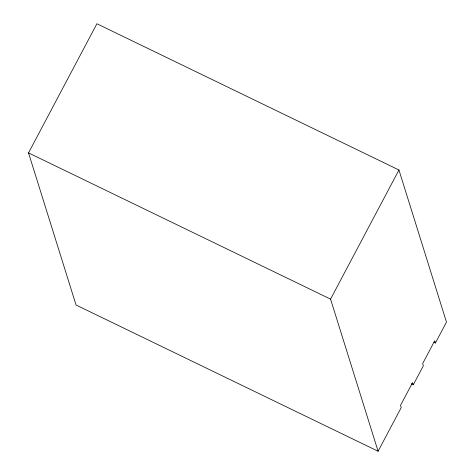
<?xml version="1.0" encoding="UTF-8"?>
<svg xmlns="http://www.w3.org/2000/svg" width="475" height="475" viewBox="0 0 475 475"><rect width="100%" height="100%" fill="white"/><g stroke="black" fill="none" stroke-linecap="round" stroke-linejoin="round"><path stroke-width="0.71" d="M411.291 383.806L413.292 384.774L412.603 382.571L400.532 405.365L401.221 407.568L378.094 451.25L76.053 305.015L28.524 152.897L96.906 23.75L398.947 169.985L446.476 322.103L435.415 342.992L434.079 342.35M378.094 451.25L330.564 299.131L398.947 169.985M413.292 384.774L423.344 365.786L422.655 363.577L434.726 340.789L435.415 342.992M28.524 152.897L330.564 299.131"/></g></svg>
